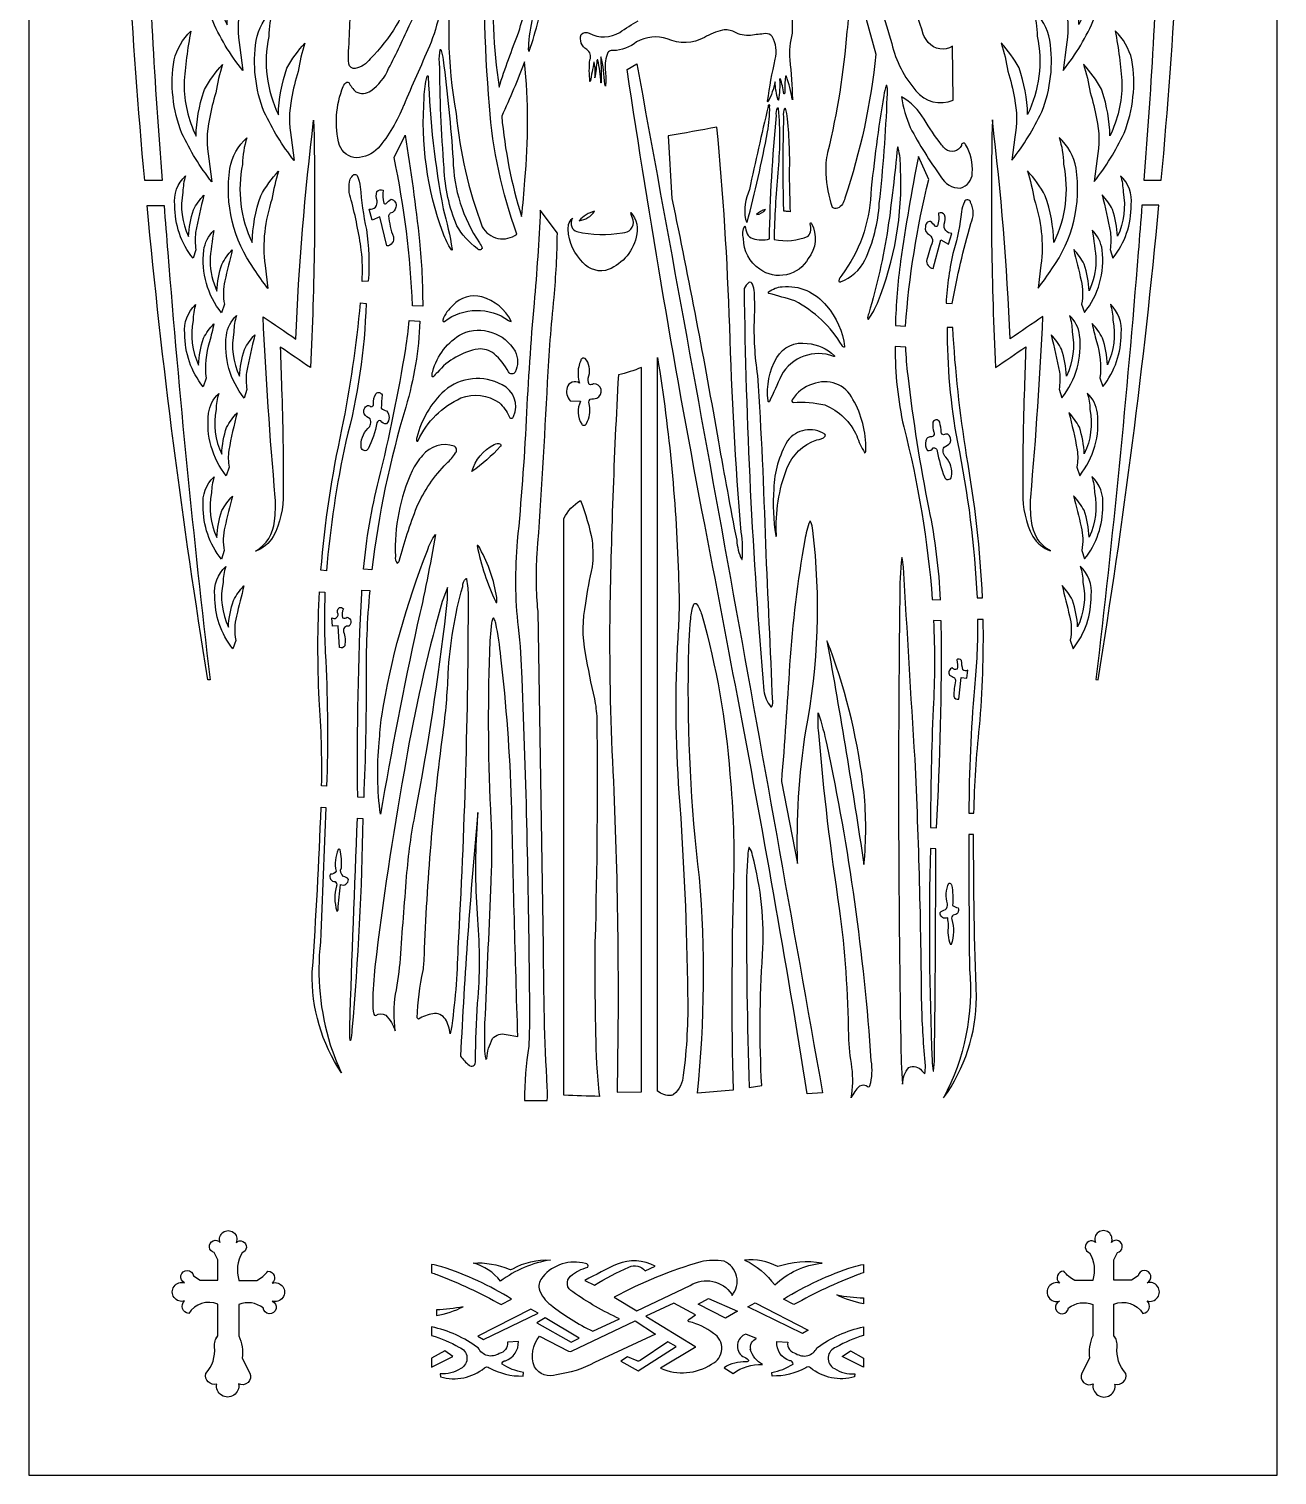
# Model space of a CAD drawing. Header units: millimetres. Extents: x -300 to 300, y -800 to 800.
# Drawn here: x -300 to 300, y -800 to -105 of the extents above; entities that cross this region are included whole.
import ezdxf

# ---------------------------------------------------------------- set-up
doc = ezdxf.new("R2010")
doc.units = ezdxf.units.MM
doc.layers.add('Default', color=70, linetype='Continuous')

msp = doc.modelspace()

# ---------------------------------------------------------------- linework, layer by layer
at = {"layer": 'Default'}
for points in [[(-300, -800), (300, -800), (300, 800), (-300, 800)], [(40.64, -721.2), (34.87, -724.54), (21.76, -717.84), (26.66, -715.13)], [(-84.26, -733.24), (-81.47, -734.87), (-55.27, -722.13), (-58.74, -720.2)], [(74.61, -730.29), (71.81, -731.92), (45.62, -719.19), (49.09, -717.26)], [(-55.8, -726.82), (-39.27, -736.09), (-35.52, -734.17), (-51.85, -724.41)], [(-106.44, -743.83), (-106.44, -748.16), (-96.2, -743.07), (-100.14, -740.34)], [(101.2, -743.83), (101.2, -748.16), (90.96, -743.07), (94.9, -740.34)]]:
    msp.add_lwpolyline(points, close=True, dxfattribs=at)
for points in [[(-254.82, 51.32, -0.00873), (-253.93, 77.77), (-243.75, 77.77, 0.018533), (-243.44, -38.36, 0.013618), (-235.9, -177.83), (-244.32, -177.83, -0.02084), (-255, 29.14, -0.005751)], [(254.82, 51.43, 0.00873), (253.93, 77.88), (243.75, 77.88, -0.018533), (243.44, -38.26, -0.013618), (235.9, -177.72), (244.32, -177.72, 0.02084), (255, 29.24, 0.005751)], [(-76.22, -48.12, 0.015105), (-76.54, -76.26, 0.050594), (-74, -133.02, -0.019587), (-64.42, -106.48, -0.007395), (-57.66, -82.25, 0.032566), (-61.25, -71.52, 0.040005)], [(144, -113.3, -0.382133), (132.33, -111.56, -0.089377), (129.92, -107.6, 0.036348), (115.19, -70.16, 0.015872), (102.57, -49.14, 0.178054), (98.19, -44.29, 0.298091), (97.32, -44.98, 0.107243), (97.2, -48.87, 0.03975), (104.17, -78.24, -0.014823), (114.73, -112.08, 0.117996), (126.39, -134.77, 0.33694), (144.29, -139.22)], [(-216.21, -76.96, -0.250543), (-207.28, -52.6, 0.075507), (-209.44, -65.4, 0.163159), (-204.77, -103, -0.072872), (-201.05, -81.6, -0.056025), (-200.65, -80.61, -0.063673), (-192.05, -68.64, 0.037368), (-195.25, -82.21, 0.030591), (-198.34, -94.7, 0.102418), (-198.59, -113.93), (-197.21, -125.02, -0.069859), (-212.21, -99.87, -0.089989)], [(-82.05, -200.08, 0.460575), (-65.42, -203.59, -0.07008), (-78.63, -142.05, -0.02625), (-81.08, -52.54), (-95.46, -73.35, 0.087839), (-94.57, -145.72, 0.067753)], [(216.21, -76.86, 0.250543), (207.28, -52.5, -0.075507), (209.44, -65.29, -0.163159), (204.77, -102.9, 0.072872), (201.05, -81.5, 0.056025), (200.65, -80.51, 0.063673), (192.05, -68.54, -0.037368), (195.25, -82.1, -0.030591), (198.34, -94.59, -0.102418), (198.59, -113.83), (197.21, -124.92, 0.069859), (212.21, -99.76, 0.089989)], [(-115.2, -84.93, -0.120838), (-135.89, -119.38, -0.178708), (-143.13, -124.06, -0.395667), (-146.21, -121.73, -0.045513), (-146.33, -115.78, 0.003084), (-144.9, -85.25, -0.092588), (-143.77, -77.02, -0.57516), (-138.48, -76.65, 0.233639)], [(83.28, -174.68, -0.082336), (84.12, -164.22, 0.039845), (93.38, -106.23, 0.017644), (95.68, -75.87), (107.08, -117.22, -0.057), (92.19, -186.3, -0.24999), (88.75, -191.22, -0.224569), (86.29, -190.79, -0.073303)], [(-100.37, -80.28, -0.081329), (-107.38, -113.36, 0.006127), (-119.85, -141.76), (-119.86, -141.77, -0.080526), (-132.19, -162.36, -0.18416), (-142.47, -166.96, -0.298507), (-150.68, -160.98, -0.164764), (-148.87, -132.65, -0.204319), (-147.12, -130.59, -0.156572), (-146.26, -130.78, 0.089909), (-142.8, -135.2, 0.284468), (-135.58, -134.76, 0.139472), (-127.11, -124.09, 0.015185), (-116.56, -102.21, -0.108342)], [(-57.74, -99.28, 0.055539), (-59.87, -113.91, 0.211177), (-59.67, -115.71, 0.401891), (-59.48, -115.65, 0.044228), (-52.01, -85.44, 0.949468), (-52.34, -84.92, 0.054788)], [(-173.91, -157.15), (-172.52, -168.24, -0.057249), (-186.86, -144.96, -0.13445), (-190.75, -110.58, -0.171858), (-182.6, -95.82, 0.075508), (-184.75, -108.62, 0.163589), (-180.09, -146.22, -0.074568), (-175.99, -123.89, -0.063401), (-167.37, -111.86, 0.036381), (-170.56, -125.43, 0.032569), (-173.73, -138.44, 0.099881)], [(173.91, -157.05), (172.52, -168.14, 0.057249), (186.86, -144.85, 0.13445), (190.75, -110.47, 0.171858), (182.6, -95.72, -0.075508), (184.75, -108.51, -0.163589), (180.09, -146.12, 0.074568), (175.99, -123.78, 0.063401), (167.37, -111.76, -0.036381), (170.56, -125.32, -0.032569), (173.73, -138.34, -0.099881)], [(-225.44, -131.46, 0.108823), (-219.67, -156.48, -0.072845), (-215.94, -135.08, -0.056037), (-215.54, -134.09, -0.063644), (-206.95, -122.12, 0.037367), (-210.14, -135.68, 0.030603), (-213.23, -148.17, 0.102418), (-213.49, -167.41), (-212.1, -178.5, -0.057245), (-226.44, -155.21, -0.135562), (-230.24, -119.91, -0.140393), (-222.17, -106.08, 0.031892)], [(225.44, -131.35, -0.108823), (219.67, -156.37, 0.072845), (215.94, -134.97, 0.056037), (215.54, -133.98, 0.063644), (206.95, -122.01, -0.037367), (210.14, -135.58, -0.030603), (213.23, -148.07, -0.102418), (213.49, -167.3), (212.1, -178.39, 0.057245), (226.44, -155.11, 0.135562), (230.24, -119.81, 0.140393), (222.17, -105.98, -0.031892)], [(-94.33, -199.57, -0.089222), (-100.4, -171.8, -0.018297), (-102.57, -121.07, -0.097875), (-102.23, -114.9, -0.311755), (-101.95, -114.87, -0.05217), (-100.9, -119.84, -0.016324), (-96.11, -167.81, 0.144173), (-83.44, -207.82, -0.115468), (-82.15, -210.5, -0.559202), (-84.47, -210.49, -0.104813)], [(-63.15, -195.17, 0.015098), (-61.64, -177.77, 0.050542), (-61.78, -120.87, -0.020536), (-72.73, -146.89, 0.053127)], [(40.54, -425.53, 0.002084), (24.84, -343.16, -0.010212), (-12.43, -124.51), (-7.8, -121.77, -0.001456), (81.51, -616.32), (74.18, -616.72, 0.007438)], [(-96.63, -211.31, -0.198515), (-96.91, -211.21, -0.063175), (-100.89, -203.14, -0.10766), (-109.97, -137.76, -0.061731), (-108.53, -127.73, -0.9958), (-108.03, -127.84, 0.039284), (-100.81, -191.55, -0.029616), (-96.54, -210.98, -0.475033)], [(101.82, -216.11, 0.096508), (108.77, -188.89, 0.018652), (112.6, -137.9, 0.099701), (112.43, -132.19, 0.247885), (112.19, -132.12, 0.058129), (110.94, -137.03, 0.016497), (104.64, -184.44, -0.152031), (90.71, -223.41, 0.112933), (89.31, -226.04, 0.566882), (90.21, -226.6, 0.184819)], [(119.46, -137.66, 0.063459), (123.67, -152.43, 0.033415), (138.41, -176.03, 0.292567), (147.76, -181.47, 0.331736), (153.49, -174.29, 0.148581), (150.29, -160.49, 0.832025), (148.24, -161, -0.50938), (140.67, -162.76, -0.090724), (138.67, -160.65, -0.025938), (130.33, -148.38, 0.131898)], [(55.99, -205.94, -0.019689), (59.33, -146.57, -0.210793), (60.03, -142.97, -0.490026), (60.18, -143.2, -0.048698), (59.94, -174.18, 0.014754), (58.21, -206.19, 0.153636), (74.6, -204.64, 0.240107), (75.58, -198.65, -1.185799), (76.15, -198.52, -0.302816), (74.63, -215.38, -0.449302), (51.32, -220.46, -0.253215), (43.49, -205.78, -0.189241), (44.16, -199.61, -0.003939), (45.21, -203.47, 0.196343), (47.99, -205.76, 0.147566)], [(45.26, -198.05, 0.015451), (55.11, -154.49, 0.047594), (56.08, -142.31, 1.957021), (55.39, -142.17, 0.032458), (55.37, -142.3, 0.005835), (46.35, -182.23, 0.140617), (44.41, -196.49, 0.077453)], [(64.54, -192.76, 0.013918), (62.87, -192.57), (62.83, -191.82, -0.01363), (62.91, -147.16, -0.172797), (63.42, -143.11, -0.365367), (63.61, -143.17, -0.045743), (64.51, -148.3, -0.033161), (65.45, -175.58, 0.002593), (65.9, -192.84, -0.012782)], [(-178.52, -277.76, -0.01061), (-177.78, -328.01, -0.125339), (-182.51, -349.01, -0.160536), (-191.06, -356.02, 0.248957), (-181.97, -341.58, 0.04765), (-181.58, -330.18, -0.010296), (-187.42, -243.32, -0.002017), (-171.7, -254.06, -0.019628), (-163.12, -148.88, -0.019021), (-164.72, -267.76, -0.002079), (-179.18, -257.88, -0.002637)], [(42.82, -359.97, 0.069976), (42.43, -346.89, -0.013601), (36.88, -248.21, 0.015356), (30.71, -152.17, -0.004969), (7.23, -156.46), (9.09, -186.58, -0.008464), (31.44, -303.41, 0.004211), (40.24, -350.78, 0.099957), (42.63, -359.9, 0.413605)], [(178.52, -277.65, 0.01061), (177.78, -327.91, 0.125339), (182.51, -348.91, 0.160536), (191.06, -355.91, -0.248957), (181.97, -341.48, -0.04765), (181.58, -330.08, 0.010296), (187.42, -243.22, 0.002017), (171.7, -253.95, 0.019628), (163.12, -148.78, 0.019021), (164.72, -267.66, 0.002079), (179.18, -257.77, 0.002637)], [(-191.66, -220.48, -0.198342), (-203.35, -172.06, -0.171934), (-195.19, -157.3, 0.075498), (-197.35, -170.1, 0.163588), (-192.69, -207.7, -0.07792), (-188.54, -185.27, -0.063585), (-179.97, -173.34, 0.036265), (-183.16, -186.91, 0.11568), (-186.5, -218.63), (-185.12, -229.72, -0.021669)], [(-115.57, -238.02, 0.041477), (-124.47, -166.78), (-119.15, -156.11, -0.012835), (-112.23, -206.99, -0.025905), (-110.72, -238.22)], [(191.66, -220.37, 0.198342), (203.35, -171.96, 0.171934), (195.19, -157.2, -0.075498), (197.35, -169.99, -0.163588), (192.69, -207.6, 0.07792), (188.54, -185.17, 0.063585), (179.97, -173.24, -0.036265), (183.16, -186.8, -0.11568), (186.5, -218.53), (185.12, -229.62, 0.021669)], [(103.31, -244.54, 0.205119), (103.6, -244.47, 0.065873), (107.84, -236.74, 0.108896), (119, -172.2, 0.057245), (117.93, -162.19, 0.62167), (117.52, -161.85, -0.010381), (112.95, -200.67, -0.032469), (103.72, -241.79, 0.217108)], [(121.35, -247.82, -0.042035), (132.54, -177.42), (127.56, -166.32, 0.013001), (119.01, -216.55, 0.026027), (116.5, -247.62)], [(-229.88, -189.73, -0.239733), (-224.71, -175.64, 0.075091), (-225.96, -183.39, 0.161569), (-223.26, -204.79, -0.067996), (-220.93, -191.94, -0.064421), (-215.91, -184.92, 0.013983), (-219.88, -202.91, 0.075174), (-219.69, -211.11), (-221.06, -215.24, -0.172793)], [(-136.86, -226.19), (-139.87, -226.34, 0.044477), (-140.21, -211.32, 0.028088), (-145.05, -187.28, -0.160498), (-145.52, -177.25, -0.116658), (-143.86, -175.05, -0.353958), (-142.28, -175.52, -0.107117), (-140.74, -180.96, 0.034227), (-137.76, -201.37, -0.056235)], [(229.88, -189.62, 0.239733), (224.71, -175.54, -0.075091), (225.96, -183.29, -0.161569), (223.26, -204.68, 0.067996), (220.93, -191.83, 0.064421), (215.91, -184.81, -0.013983), (219.88, -202.8, -0.075174), (219.69, -211), (221.06, -215.14, 0.172793)], [(-127.98, -209.29), (-131.27, -195.26), (-135.04, -196.99), (-136.36, -191.67, 0.513266), (-132.62, -187.62, -0.173255), (-132.69, -183.17, -0.378034), (-129.66, -182.56, 0.093269), (-129.42, -188.68, 0.462369), (-128.32, -188.93, -0.051867), (-125.94, -186.86, -0.452318), (-123.62, -190.6, -0.304614), (-126.28, -193.58, 0.130041), (-127.14, -194.91, 0.066136), (-124.8, -204.94, -0.487235)], [(140.89, -236.88), (143.87, -237, -0.024088), (152.75, -198.49, 0.239099), (152.69, -188.5, 0.80434), (149.71, -188.07, 0.079951), (148.32, -192.92, -0.046949), (144.55, -211.41, 0.045851)], [(-235.02, -189.8, 0.002482), (-233.23, -212.47), (-233.23, -212.39, 0.009786), (-212.91, -417.75), (-213.93, -417.89, -0.016782), (-243.22, -189.8)], [(-54.19, -192.09, -0.011026), (-57.15, -236.78, 0.010952), (-60.95, -292.84, -0.011759), (-65.26, -351.2, 0.049162), (-64.86, -392.52, -0.022503), (-63.05, -417.15, -0.007921), (-59.51, -565.3, -0.014973), (-59.68, -593.91, 0.042188), (-61.8, -620), (-50.85, -619.97, 0.034254), (-50.84, -613.71, -0.01439), (-52.58, -546.17), (-55.28, -384.83, -0.042845), (-55.66, -357.3, 0.004476), (-50.65, -274.77, -0.012177), (-47.56, -234.13, 0.019106), (-45.96, -203.14)], [(-39.02, -200.17, 0.276296), (-36.55, -202.36, 0.10321), (-14.62, -202.99, 0.496955), (-9.57, -196.94, -0.064196), (-10.61, -193.17, -0.259963), (-8.09, -205.13, -0.259408), (-22.84, -221.16, -0.292755), (-34.82, -215.91, -0.21622), (-40.6, -198.98, -0.138074), (-38.66, -195.96, 0.246338)], [(-28.09, -192.64, 0.154824), (-35.51, -197.16, 0.219335)], [(54.08, -191.75, 0.147401), (49.69, -194.27, 0.209529)], [(134.67, -220.16), (138.4, -206.42), (142.12, -208.45), (143.61, -203.26, -0.489319), (140, -198.9, 0.181932), (140.17, -194.37, 0.351637), (137.21, -193.6, -0.114358), (136.74, -199.68, -0.497016), (135.61, -199.81, 0.067646), (133.36, -197.59, 0.435785), (130.99, -199.93, 0.395812), (132.95, -204.02, -0.283715), (134.34, -207.18, 0.005502), (131.59, -215.9, 0.438455)], [(235.02, -189.7, -0.002482), (233.23, -212.36), (233.23, -212.29, -0.009786), (212.91, -417.65), (213.93, -417.78, 0.016782), (243.22, -189.7)], [(-212.93, -216.55, 0.107583), (-209.6, -231.02, -0.067967), (-207.27, -218.17, -0.064397), (-202.24, -211.15, -0.001206), (-205.85, -226.04, 0.104536), (-206.02, -237.34), (-207.4, -241.47, -0.201497), (-215.91, -211.4, -0.176123), (-211.05, -201.88, 0.034082)], [(212.93, -216.45, -0.107583), (209.6, -230.92, 0.067967), (207.27, -218.07, 0.064397), (202.24, -211.05, 0.001206), (205.85, -225.94, -0.104536), (206.02, -237.24), (207.4, -241.37, 0.201497), (215.91, -211.29, 0.176123), (211.05, -201.77, -0.034082)], [(56.95, -430.77, 0.169193), (57.56, -428.66, 0.001243), (54.18, -352.55, 0.009739), (50.34, -271.49, -0.043264), (48.76, -244.05, 0.027284), (48.72, -231.73, 0.075342), (47.83, -227.62, 0.474433), (46.1, -226.93, 0.08641), (43.79, -229.7, 0.018461), (53.33, -423.11, 0.137718), (56.6, -430.74, 0.188985)], [(92.04, -257.98, -0.365244), (90.93, -257.22, 0.140581), (68.18, -235.76, 0.012115), (55.75, -232.1, -0.486067), (55.59, -231.37, -0.145403), (62.08, -228.89, -0.258731), (83.36, -238.09, -0.152995), (92.13, -257.71, -0.161022)], [(-68.19, -245.45, 0.206387), (-82.27, -233.73, 0.277255), (-96.11, -237.8, 0.128401), (-101.04, -244.9, 0.848777), (-100.24, -245.54, -0.32677), (-69.4, -245.11, 0.245657), (-68.24, -245.54, 0.071943)], [(-225.04, -251.47, -0.237999), (-219.87, -237.39, 0.075088), (-221.12, -245.14, 0.161568), (-218.42, -266.53, -0.067934), (-216.09, -253.68, -0.064398), (-211.07, -246.66, -0.01378), (-213.16, -255.33, 0.111615), (-214.85, -272.86), (-216.23, -276.99, -0.172793)], [(-195.18, -278.26), (-196.56, -282.39, -0.201489), (-205.07, -252.31, -0.176126), (-200.21, -242.79, 0.075092), (-201.46, -250.54, 0.16157), (-198.76, -271.94, -0.067995), (-196.43, -259.09, -0.064421), (-191.4, -252.07, 0.014008), (-195.38, -270.06, 0.075174)], [(-159.61, -365.16, -0.033406), (-149.5, -297.49, 0.025762), (-140.6, -236.66), (-137.96, -236.91, -0.059033), (-147.7, -303.35, 0.03162), (-157, -365.41)], [(195.18, -278.15), (196.56, -282.28, 0.201489), (205.07, -252.21, 0.176126), (200.21, -242.68, -0.075092), (201.46, -250.44, -0.16157), (198.76, -271.83, 0.067995), (196.43, -258.98, 0.064421), (191.4, -251.96, -0.014008), (195.38, -269.95, -0.075174)], [(225.04, -251.37, 0.237999), (219.87, -237.28, -0.075088), (221.12, -245.04, -0.161568), (218.42, -266.43, 0.067934), (216.09, -253.58, 0.064398), (211.07, -246.56, 0.01378), (213.16, -255.22, -0.111615), (214.85, -272.75), (216.23, -276.88, 0.172793)], [(-139.11, -364.65, -0.04055), (-131.78, -321.69, 0.020633), (-118.88, -258.66, 0.017172), (-117.16, -245.17), (-112.07, -245.49, -0.064132), (-118.86, -286.75, 0.042539), (-135.16, -364.89)], [(-106.17, -272.03, -0.135332), (-105.89, -269.66, -0.205363), (-91.77, -251.47, -0.381784), (-66.29, -259.93, -0.239531), (-66.31, -269.93, -0.604735), (-69.45, -269.86, 0.092587), (-76.36, -261.12, 0.182153), (-83.98, -258.85, 0.177371), (-103.67, -270.12, 0.024917), (-105.72, -272.21, -0.328151)], [(158.37, -378.44, 0.032715), (150.75, -310.01, -0.025477), (144.09, -248.52), (141.45, -248.54, 0.047881), (146.33, -303.66, -0.039591), (155.76, -378.46)], [(87.29, -262.29, -0.504983), (86.85, -262.4, 0.378445), (61.63, -271.67, 0.001262), (56.02, -284.05, -0.703262), (55.3, -283.8, -0.158752), (59.46, -262.87, -0.307715), (74.17, -256.19, -0.178731), (87.21, -262.08, -0.284337)], [(-35.73, -267.38, 0.118522), (-35.39, -275.28, 0.52724), (-41.26, -277.35, 0.287113), (-39.74, -283.74), (-34.83, -283.94, 0.25834), (-34.29, -294.99, 0.585908), (-31.9, -294.56, 0.1627), (-30.48, -286, -0.274109), (-30.26, -282.96, 0.018729), (-27.03, -282.44, 0.836483), (-28.63, -275.56, -0.216553), (-30.64, -275.93, -0.248375), (-30.78, -271.76, 0.240053), (-32.61, -263.33, 0.500706), (-34.73, -264.35, 0.053892)], [(2.19, -615.48), (2.19, -262.99, -0.033119), (12.33, -370.2, -0.029977), (11.88, -397.82, 0.032508), (12.48, -472.22, -0.015532), (16.62, -569.11, -0.038826), (14.55, -607.76, -0.212708), (9.91, -617.03, -0.048693), (8.71, -617.62, -0.174519)], [(138.2, -379.35, 0.039779), (132.76, -335.74, -0.020195), (122.61, -271.51, -0.016965), (121.48, -257.9), (116.39, -257.68, 0.056648), (120.52, -296.2, -0.043532), (134.25, -379.19)], [(-5.6, -615.83), (-5.6, -267.72, -0.043553), (-16.63, -271.25, 0.009944), (-20.83, -388.61, 0.015308), (-19.03, -466.6, -0.01623), (-17.3, -616.05)], [(-113.54, -303.18, 0.397163), (-112.88, -302.75, -0.180959), (-92.34, -282.38, -0.244193), (-73.93, -284.6, -0.091234), (-69.08, -291.2, 0.916004), (-67.04, -291.2, 0.412589), (-72.56, -276.03, 0.307421), (-100.26, -278.87, 0.14755), (-113.45, -301.32, 0.234994)], [(66.8, -283.98, 0.315155), (67.38, -284.55, -0.073879), (82.6, -285.69, -0.190752), (97.98, -300.6, 0.053434), (101.67, -308.61, 0.021697), (101.81, -308.74, 0.27118), (102.34, -307.2, 0.134966), (96.13, -283.05, 0.397239), (76.73, -275.77, 0.184772), (66.93, -283.23, 0.220249)], [(-203.74, -315.68), (-205.12, -319.81, -0.201489), (-213.62, -289.73, -0.17612), (-208.76, -280.21, 0.075092), (-210.01, -287.96, 0.161572), (-207.31, -309.36, -0.067995), (-204.98, -296.51, -0.064421), (-199.96, -289.49, 0.014011), (-203.93, -307.48, 0.07517)], [(-140.25, -306.2, -0.239011), (-137.01, -297.1, 0.328147), (-136.03, -292.37, -0.134872), (-138.78, -290.03, -0.431359), (-137.17, -286.02, -0.185978), (-135.58, -286.57, 0.368128), (-134.28, -285.36, -0.178239), (-133.06, -280.21, -0.52784), (-130.27, -280.82, 0.007222), (-130.66, -287.23, 0.131929), (-128.07, -288.61, -0.395645), (-128.14, -294.82, -0.324315), (-130.76, -293.32, 0.443741), (-132.7, -294.35, -0.069449), (-136.99, -306.88, -0.689858)], [(203.74, -315.57), (205.12, -319.71, 0.201489), (213.62, -289.63, 0.17612), (208.76, -280.11, -0.075092), (210.01, -287.86, -0.161572), (207.31, -309.25, 0.067995), (204.98, -296.4, 0.064421), (199.96, -289.38, -0.014011), (203.93, -307.37, -0.07517)], [(59.2, -349, 0.291552), (59.34, -348.16, -0.105779), (64.36, -316.26, -0.220592), (78.68, -302.47, 0.160526), (82.84, -300.8, 0.340012), (82.66, -299.82, 0.395477), (64.67, -303.01, 0.123498), (58.03, -326.05, 0.059675), (59.02, -348.61, 0.215807)], [(143.57, -320.17, 0.227167), (140.74, -310.76, -0.328922), (139.97, -305.94, 0.126765), (142.78, -303.95, 0.385314), (141.68, -299.76, 0.13789), (139.69, -300.07, -0.354565), (138.55, -298.9, 0.039474), (137.88, -294, 0.817224), (134.48, -294.65, 0.099481), (134.96, -298.76, -0.584821), (133.47, -301.11, 0.4221), (131.23, -302.89, 0.245771), (131.94, -307.55, 0.348059), (134.67, -306.35, -0.437641), (136.67, -307.96, 0.050179), (140.09, -320.25, 0.775189)], [(-122.95, -361.68, 0.303088), (-122.02, -360.74, -0.029304), (-113.47, -334.72, -0.091452), (-99.24, -313.86, 0.058621), (-94.88, -308.79, 0.470143), (-95.64, -305.47, 0.311578), (-110.75, -309.99, 0.085733), (-115.81, -317.45, 0.11753), (-123.85, -358.55, 0.27732)], [(-87.05, -317.77, -0.216773), (-76.31, -304.8, -0.320696), (-73.33, -304.6, -0.428798), (-73.42, -305.69, -0.052589)], [(-216.19, -334.3, -0.239593), (-210.97, -320.23, 0.075088), (-212.25, -327.98, 0.161552), (-209.64, -349.38, -0.075633), (-207.21, -336.46, -0.064566), (-202.2, -329.54, -0.001259), (-205.87, -344.41, 0.104428), (-206.09, -355.72), (-207.49, -359.84, -0.172828)], [(216.19, -334.19, 0.239593), (210.97, -320.13, -0.075088), (212.25, -327.87, -0.161552), (209.64, -349.28, 0.075633), (207.21, -336.35, 0.064566), (202.2, -329.44, 0.001259), (205.87, -344.31, -0.104428), (206.09, -355.61), (207.49, -359.74, 0.172828)], [(-42.82, -617.48), (-42.82, -340.23, -0.149278), (-34.84, -331.7, -0.051151), (-29.31, -350.93, -0.061099), (-29.24, -363.55, 0.027485), (-32.4, -380.95, 0.105106), (-32.53, -405.16, 0.018467), (-28.15, -426.91, -0.037119), (-27.01, -436.44, -0.009899), (-27.9, -544.01, 0.011616), (-27.18, -602.4, 0.0117), (-25.79, -618, -0.005266)], [(69.53, -506.11, -0.047), (73.48, -442.35, 0.077391), (76.86, -346.07, 0.082471), (75.69, -341.74, 0.629874), (75.37, -341.7, 0.064419), (73.02, -350.49, 0.028649), (65.68, -410.6, -0.004509), (61.73, -466.71)], [(-130.43, -435.33, -0.054112), (-108.39, -355.68, -0.082628), (-104.62, -348.01, -0.016976), (-113.3, -391.4, 0.011783), (-130.99, -482.46, -0.060333), (-131.56, -447.96, -0.016389)], [(-75.08, -380.72, 0.079788), (-75.11, -378.21, 0.091399), (-83.14, -354.89, 0.242244), (-84.39, -353.26, 0.311721), (-84.53, -353.44, 0.0604), (-75.62, -380.28, 0.430143)], [(120, -612.17, -0.175256), (122.95, -604.07, -0.33747), (129.24, -605.65), (129.24, -605.65), (130.68, -607.17, 0.044554), (130.92, -603.36, -0.013795), (129.18, -574.22, 0.009585), (125.98, -455.91, -0.002496), (120.48, -363.75, 0.029004), (119.64, -358.98, 0.032984), (118.64, -378.77, 0.007616), (119.09, -591.16, 0.017898)], [(-210.64, -377.43, -0.237924), (-205.41, -363.36, 0.07508), (-206.7, -371.11, 0.161551), (-204.09, -392.51, -0.068105), (-201.7, -379.67, -0.065409), (-196.65, -372.67, -0.003234), (-200.26, -387.18, 0.107733), (-200.54, -398.85), (-201.94, -402.97, -0.17283)], [(210.64, -377.32, 0.237924), (205.41, -363.25, -0.07508), (206.7, -371, -0.161551), (204.09, -392.41, 0.068105), (201.7, -379.56, 0.065409), (196.65, -372.56, 0.003234), (200.26, -387.07, -0.107733), (200.54, -398.74), (201.94, -402.87, 0.17283)], [(-141.95, -474.2, -0.016198), (-140, -376.23), (-139.9, -374.67), (-136.15, -374.9, 0.025993), (-137.9, -417.31, -0.012153), (-139.08, -474.38)], [(-123.89, -586.57, -0.068143), (-123.8, -568.86, 0.035308), (-121.45, -551.79, -0.001113), (-118.43, -512.37, -0.028608), (-114.15, -481.35, 0.018323), (-99.43, -384.95, 0.044095), (-98.76, -373.51, 0.049261), (-103.23, -387.19, 0.02515), (-119.65, -461.89, 0.013971), (-133.7, -555.69, 0.023151), (-134.72, -572.85, 0.077251), (-134.14, -578.44, 0.355028), (-133.22, -579.14, -0.307181), (-128.47, -579.01, -0.114556)], [(-97.46, -587.87, 0.105469), (-99.78, -580.92, 0.311943), (-105.85, -578.31, 0.095736), (-112.75, -580.83, -0.310914), (-113.29, -580.25, -0.052007), (-110.46, -557.56, 0.019926), (-109.89, -550.33, -0.023839), (-100.94, -443.36, 0.027129), (-98.46, -414.73, -0.053623), (-91.48, -373.01, -0.187332), (-89.88, -369.05, -0.380929), (-89.65, -369.42, -0.051081), (-88.87, -378.07, -0.014026), (-93.83, -546.71, -0.03203), (-97.13, -586.51, -0.024007)], [(-156.91, -468.98), (-159.3, -468.84, 0.02298), (-160.47, -427.2, -0.024884), (-160.36, -375.51), (-157.68, -375.68, 0.026156), (-157.3, -408.7, -0.020363)], [(21.36, -616.4, 0.047126), (22.31, -512.81, -0.033551), (17.08, -409.66, -0.024306), (18.16, -388.4, -0.07916), (19.61, -381.52, -0.412344), (20.82, -381.19, -0.09935), (23.42, -386.56, -0.051074), (36.92, -463.13, -0.033291), (38.67, -515.49, 0.013428), (38.49, -615.05)], [(-150.67, -402.32), (-151.33, -391.85), (-154.09, -391.96), (-154.39, -387.98, 0.645149), (-151.39, -386.28, -0.369713), (-150.72, -383.06, -0.295865), (-148.82, -383.67, 0.164884), (-149.24, -388, 0.364509), (-146.94, -387.68, -0.627295), (-146.28, -391.96, 0.539691), (-148.71, -394.76, -0.140107), (-148.21, -401.48, -0.390435)], [(-80.15, -600.2, 0.25405), (-79.9, -599.75, -0.106064), (-77.1, -590.27, -0.278158), (-70.6, -588.2), (-64.99, -589.18, -0.002511), (-68.01, -476.28, 0.021131), (-73.11, -406.88, 0.028269), (-75.61, -390.6, 0.077842), (-76.38, -388.41, 0.570673), (-76.99, -388.35, 0.075627), (-77.58, -390.39, 0.02632), (-78.58, -404.43, 0.02274), (-77.89, -485.17, -0.022928), (-77.98, -514.77, -0.001208), (-80.75, -578.77, 0.020523), (-80.97, -594.96, 0.08502), (-80.39, -600.17, 0.176235)], [(151.87, -481.86), (154.26, -481.92, -0.023135), (156.96, -440.45, 0.024912), (158.74, -388.84), (156.06, -388.77, -0.02627), (154.47, -421.71, 0.020391)], [(136.29, -488.94, 0.016213), (138.6, -391), (138.56, -389.43), (134.81, -389.28, -0.025994), (134.72, -431.76, 0.012152), (133.42, -488.83)], [(101.44, -471.68, 0.06027), (85.09, -402.83, 0.008694), (83.64, -399.06, -0.00658), (101.41, -506.56, 0.047461)], [(147.02, -427.07), (148.13, -416.7), (150.87, -417.09), (151.35, -413.14, -0.374334), (148.95, -412.95, -0.058581), (148.35, -408.5, 0.438709), (145.98, -408.27, -0.137593), (146.25, -412.63, -0.423952), (143.94, -412.07, 0.499467), (142.6, -415.58, 0.0218), (144.92, -416.93, -0.192182), (145.43, -418.31, 0.048007), (144.54, -425.73, 0.390368)], [(95.3, -618.78, 0.068886), (95.66, -604.17, -0.03529), (94.07, -588.85, 0.03017), (89.72, -527.66, -0.018013), (79.69, -443.33, -0.044648), (79.42, -433.74, -0.031184), (83.52, -448.99, -0.035675), (104.76, -600.88, -0.107916), (104.14, -613.06, -0.345787), (103.42, -613.52, 0.306842), (99.28, -613.07, 0.11025)], [(-157.23, -479.21, -0.00236), (-159.9, -543.83, 0.100511), (-155.18, -593.24, 0.028428), (-149.7, -606.74, -0.156716), (-163.76, -558.32, 0.007941), (-159.55, -479.07)], [(-142.05, -484.27), (-139.44, -484.43, -0.016859), (-144.73, -586.08, -0.071788), (-145.44, -591.1, -0.691198), (-145.55, -591.12, -0.032881), (-145.74, -584.56, -0.00285)], [(-92.52, -598.67, 0.070002), (-88.41, -602.96, 0.693573), (-85.37, -601.62, 0.039558), (-85.29, -600.52, -0.017131), (-84.33, -573.15, 0.044053), (-84.22, -532.99, -0.035737), (-84.51, -489.3, -0.000995), (-84.18, -481.59, 0.011072)], [(151.81, -492.1, 0.002355), (152.12, -556.82, -0.146894), (139.63, -618.77, 0.158621), (155.44, -570.37, -0.008929), (154.13, -492.15)], [(-151.76, -529.07, 0.273476), (-151.37, -528.31, -0.026754), (-150.14, -516.21, 0.561579), (-146.45, -513.75, 0.225352), (-148.84, -512.28, -0.362225), (-149.81, -508.11, 0.0732), (-150.38, -499.5, 0.510252), (-151.27, -499.4, 0.169793), (-152.33, -509.76, -0.297637), (-155.05, -511.26, 0.594396), (-152.81, -514.78, -0.310703), (-152.11, -516.87, 0.151956), (-151.99, -528.79, 0.294754)], [(52.27, -612.74, -0.030802), (52.68, -549.83, 0.079926), (47.84, -502.26, 0.149231), (46.19, -498.45, 0.554726), (46.12, -498.47, 0.071493), (45.55, -501.97, 0.020541), (44.92, -523.03, 0.008432), (46.2, -613.7)], [(135.95, -499), (133.34, -498.89, 0.016794), (134.21, -600.84, 0.051308), (134.7, -605.92, 0.649422), (134.82, -605.94, 0.032334), (135.29, -599.43, 0.002844)], [(143.13, -545.12, -0.125684), (142.1, -535.82, 0.020324), (141.66, -532.23, -0.556528), (137.99, -529.7, -0.129274), (140.54, -528.22, 0.232179), (141.56, -525.52, -0.183438), (142.22, -515.52, -0.444954), (143.54, -516.39, -0.073539), (143.97, -526.25, 0.094008), (146.62, -527.39, -0.576004), (144.34, -530.85, 0.307135), (143.62, -532.93, -0.165729), (143.29, -544.99, -0.382139)], [(-106.44, -698.75), (-106.44, -702.79, -0.030108), (-103.91, -703.6, -0.034815), (-73, -718.08), (-67.94, -715.46, 0.061459), (-101.58, -699.89, 0.042432)], [(-86.5, -698.1, -0.118121), (-69.16, -701.09, 0.25512), (-67.44, -700.83, -0.138874), (-49.28, -696.64, 0.123493), (-73.3, -706.84, 0.165876)], [(-86.5, -698.1, -0.118121), (-69.16, -701.09, 0.25512), (-67.44, -700.83, -0.138874), (-49.28, -696.64, 0.123493), (-73.3, -706.84, 0.165876)], [(-54.8, -710.5, 0.152391), (-49.1, -718.26, 0.051165), (-28.92, -730.91), (-16.11, -724.94, -0.045133), (-38.56, -711.94, -0.551774), (-39.59, -704.37, -0.111091), (-31.4, -700.09, 0.623545), (-32.45, -698.37, 0.290629), (-53, -704.72, 0.223919)], [(-32.69, -706.43), (-28.1, -708.73, -0.032913), (-11.57, -700.04, -0.34378), (-3.79, -701.85), (1.05, -699.55, 0.215672), (-17.15, -698.57, 0.015164)], [(-18.67, -714.48), (-7.72, -721.08), (17.83, -708.88, -0.408034), (37.89, -713.13, 0.007031), (37.99, -713.63, 0.503473), (34.18, -697.24, 0.096559), (22.92, -697.49, 0.052221)], [(81.27, -698.1, 0.118121), (59.97, -699.81, 0.138874), (44.04, -696.64, -0.123493), (58.5, -708.64, -0.165876)], [(101.2, -698.75), (101.2, -702.79, 0.030108), (98.67, -703.6, 0.034815), (67.76, -718.08), (62.7, -715.46, -0.061459), (96.34, -699.89, -0.042432)], [(101.2, -714.88), (101.2, -717.66, -0.067276), (88.3, -713.44, 0.039034)], [(-104.15, -720.6), (-104.15, -723.37, 0.067276), (-91.25, -719.15, -0.039034)], [(3.65, -748.66, 0.254283), (28.2, -746.63, 0.605119), (29.04, -731.89, 0.10274), (17.46, -726.3, -0.732514), (17.2, -725.29), (20.42, -722.99), (10.01, -717.35), (-3.38, -723.66), (20.04, -737.97, -0.615846), (19.98, -738.92)], [(-106.44, -728.75), (-106.44, -732.95, -0.06387), (-93.29, -738.54, -0.664962), (-92.41, -748.84, -0.160764), (-102.26, -751.32), (-102.12, -752.77, 0.24547), (-80.95, -748.49, -0.387452), (-78.68, -748.44, 0.135157), (-62.49, -752.39), (-62.32, -750.63, -0.108398), (-72.58, -746.63, -0.449549), (-70.98, -745.09, 0.334431), (-64.69, -735.79), (-69.98, -736.18, -0.389071), (-73.96, -741.59, -0.45766), (-84, -738.92, 0.105271)], [(-54.57, -733.25), (-40.55, -740.43, 0.223071), (-39.19, -740.43), (-8.62, -725.89), (1.21, -732.22), (-28.07, -745.95, -0.08741), (-46.4, -751.8, -0.366798), (-56.93, -747.95, -0.278179)], [(101.2, -728.75), (101.2, -732.95, 0.06387), (88.06, -738.54, 0.664962), (87.17, -748.84, 0.160764), (97.03, -751.32), (96.89, -752.77, -0.24547), (75.72, -748.49, 0.387452), (73.45, -748.44, -0.135157), (57.25, -752.39), (57.08, -750.63, 0.108398), (67.35, -746.63, 0.449549), (65.75, -745.09, -0.334431), (59.45, -735.79), (64.74, -736.18, 0.389071), (68.72, -741.59, 0.45766), (78.77, -738.92, -0.105271)], [(-12.23, -743.22), (-15.5, -745.24), (-7.08, -749.92), (11.17, -738.22), (7.14, -736.04), (-6.21, -745.01, -0.241363), (-7.63, -745.13)], [(52.61, -746.93, -0.181446), (46.72, -739.57, -0.085492), (46.96, -739.64, -0.376997), (49.82, -734.35), (44.66, -732.23, 0.61234), (43.19, -743.02, -0.115167), (45.93, -744.7, -0.477134), (44.81, -745.6, 0.158975), (34.16, -748.41), (38.56, -751.16, -0.177271)]]:
    msp.add_lwpolyline(points, format="xyb", close=True, dxfattribs=at)
for points in [[(66.9, -98.04), (66.95, -107.11, 0.096455), (65.79, -119.88, -0.009427), (67.09, -138.74, -1.457744), (66.91, -138.9, 0.048636), (64.1, -127.71, 0.80247), (63.69, -128.08, 0.040096), (63.38, -134.92, -0.085151), (63.16, -136.23, -0.440002), (62.84, -136.1, 0.048117), (61.18, -128.79, 0.371688), (60.87, -129.33, -0.044979), (60.39, -139.23, -0.65765), (60.17, -139.25, -0.068114), (58.69, -130.36, -0.067311), (55.35, -139.97, -1.047018), (55.09, -139.69, -0.02093), (58.76, -119.58, 0.193799), (57.29, -108.67, 0.252936), (54.07, -107.29, 0.015513), (46.94, -108.13, -0.148364), (39.09, -106.45, 0.17226), (33.46, -105.64, 0.080693), (24.69, -109.13, -0.23337), (6.89, -109.77, 0.203597), (-7.86, -111.17, -0.166849), (-19.14, -115.46, 0.457564), (-21.99, -117.23, 0.120372), (-22.88, -125.82, -0.064089), (-22.87, -132.58), (-23.19, -131.54, 0.048959), (-25, -118.44, 0.748341), (-25.11, -118.48, -0.00888), (-24.91, -130.57, -0.222747), (-24.97, -130.87, -0.259573), (-25.02, -130.81, 0.050303), (-26.59, -119.93, 0.523426), (-26.93, -120.14, -0.00897), (-27.93, -128.55, -0.519492), (-27.97, -128.54, 0.087257), (-28.22, -120.96, 0.573704), (-28.37, -120.95, -0.000699), (-30.16, -130.3, -0.552652), (-30.3, -130.26, -0.061215), (-30.31, -119.92, 0.358715), (-31.84, -114.91, -0.356623), (-34.53, -107.72, -0.346608), (-30.64, -107.12, 0.261458), (-16.01, -106.66, -0.014746), (-7.11, -101.06, -0.15031)], [(-209.14, -733.1), (-209.14, -717.89, 0.365586), (-223.2, -722.3, -0.669678), (-225.16, -716.32, -1.366471), (-225.17, -707.64, -1.705425), (-220.86, -704.32), (-217.75, -706.34), (-209.14, -706.34), (-209.14, -696.6), (-210.91, -693.08, -1.381163), (-208.01, -688.2, -1.504179), (-200.42, -688.21, -1.271399), (-197.56, -693.16, 0.206514), (-199.04, -706.34), (-199.08, -706.42), (-190.47, -706.42, 0.123228), (-185.08, -701.93, -0.677806), (-183.05, -707.72, -1.362826), (-183.06, -716.39, -1.74445), (-187.43, -719.66, 0.260182), (-199.08, -717.96), (-199.08, -733.1, -0.148572), (-197.49, -743.76), (-193.82, -750.99, -0.714486), (-199.23, -756.15, -1.199378), (-209.74, -756.24, -0.587864), (-214.93, -751.19, 0.206048), (-210.73, -738.33, -0.22721), (-209.14, -733.1, 0.065039), (-210.19, -734.66)], [(221.48, -733.1), (221.48, -717.89, -0.365586), (235.54, -722.3, 0.669678), (237.49, -716.32, 1.366471), (237.5, -707.64, 1.705425), (233.19, -704.32), (230.09, -706.34), (221.48, -706.34), (221.48, -696.6), (223.25, -693.08, 1.381163), (220.34, -688.2, 1.504179), (212.75, -688.21, 1.271399), (209.9, -693.16, -0.206514), (211.38, -706.34), (211.41, -706.42), (202.8, -706.42, -0.123228), (197.41, -701.93, 0.677806), (195.39, -707.72, 1.362826), (195.4, -716.39, 1.74445), (199.77, -719.66, -0.260182), (211.41, -717.96), (211.41, -733.1, 0.148572), (209.82, -743.76), (206.15, -750.99, 0.714486), (211.56, -756.15, 1.199378), (222.08, -756.24, 0.587864), (227.26, -751.19, -0.206048), (223.07, -738.33, 0.22721), (221.48, -733.1, -0.065039), (222.52, -734.66)]]:
    msp.add_lwpolyline(points, format="xyb", dxfattribs=at)

doc.saveas('drawing.dxf')
